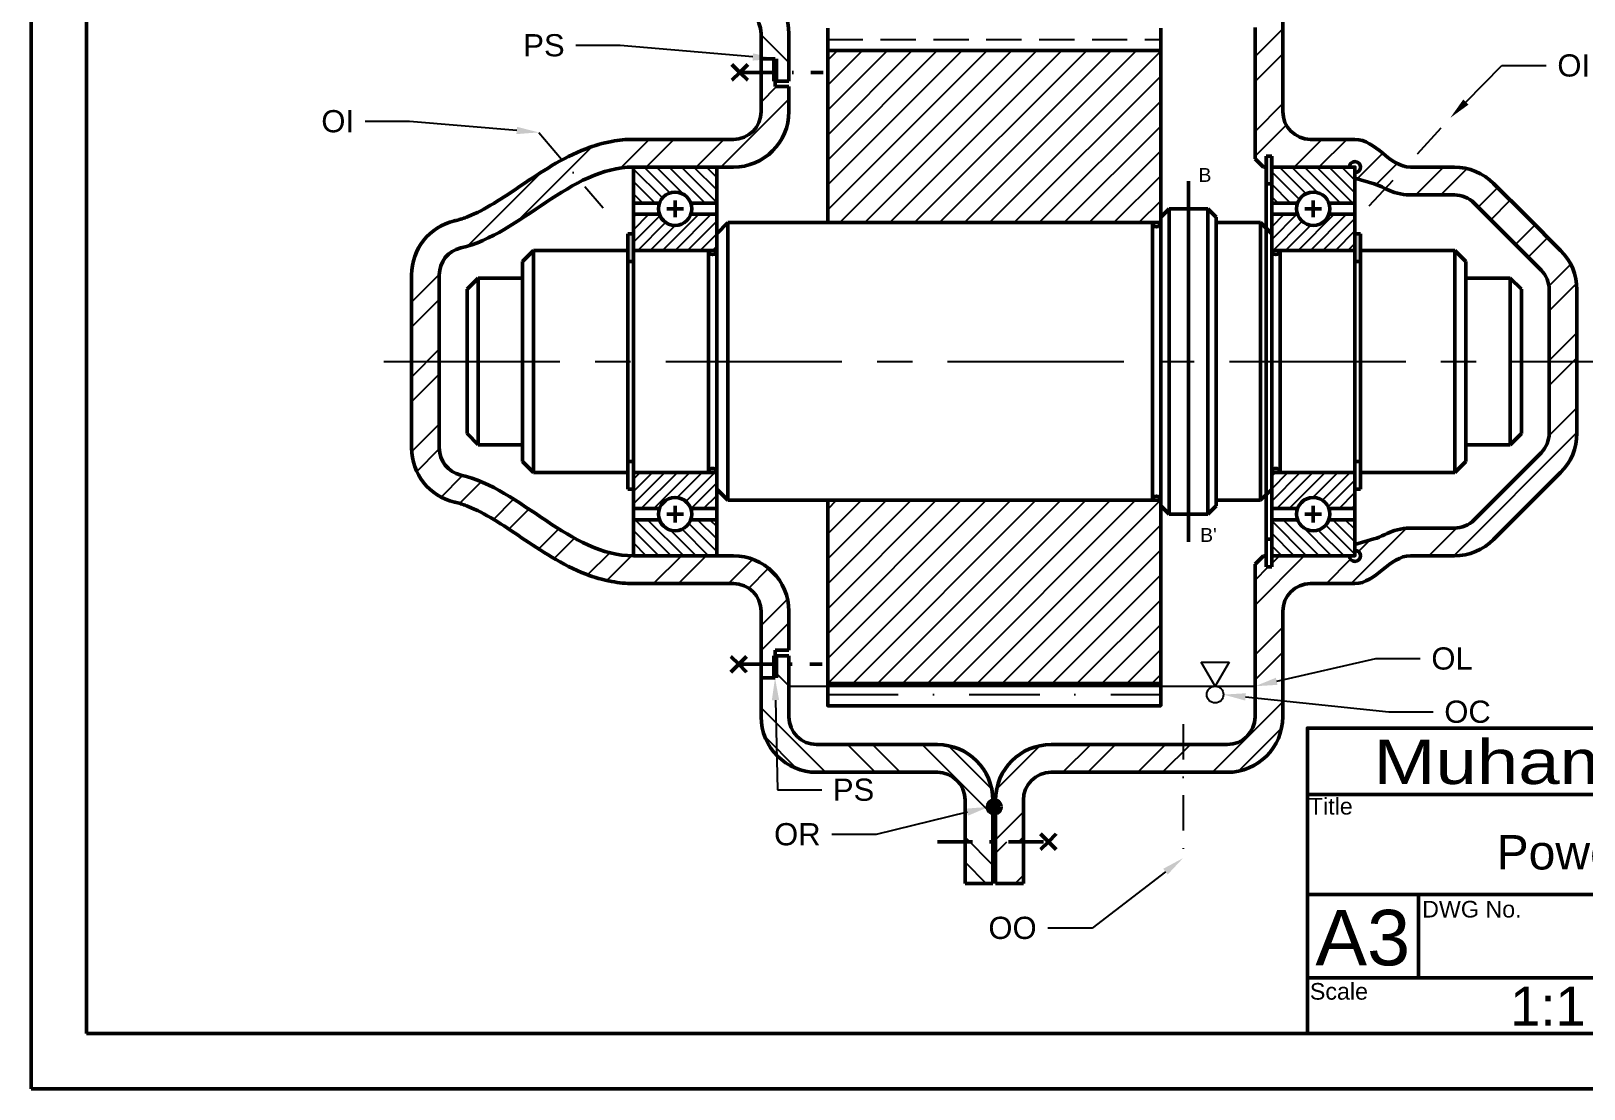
# Model space of a CAD drawing. Header units: millimetres. Extents: x 0 to 420, y 0 to 297.
# Drawn here: x 0 to 279.8, y 0 to 190.5 of the extents above; entities that cross this region are included whole.
import ezdxf
from ezdxf import colors
from ezdxf.entities.mleader import LeaderData, LeaderLine
from ezdxf.math import Vec2, Vec3

# ---------------------------------------------------------------- set-up
doc = ezdxf.new("R2010")
doc.units = ezdxf.units.MM
for name, pattern in [('CENTER', [50.8, 31.75, -6.35, 6.35, -6.35]), ('DASHDOT', [25.4, 12.7, -6.35, 0, -6.35]), ('DASHDOT2', [12.7, 6.35, -3.175, 0, -3.175]), ('HIDDEN', [9.525, 6.35, -3.175])]:
    doc.linetypes.add(name, pattern=pattern)
for name, color, linetype, lineweight in [('Center', 50, 'CENTER', 25), ('Hatch', 252, 'Continuous', 25), ('Hidden', 174, 'HIDDEN', 25), ('Hidden DotDash', 174, 'DASHDOT', 25), ('Housing', 244, 'Continuous', 50), ('Lubrication', 52, 'Continuous', 25), ('Outline', 7, 'Continuous', 50), ('Seals', 251, 'Continuous', 100)]:
    doc.layers.add(name, color=color, linetype=linetype, lineweight=lineweight)
doc.styles.get("Standard").update_dxf_attribs({"font": 'arial.ttf'})

msp = doc.modelspace()

# ---------------------------------------------------------------- hatches: boundary and pattern name
at = {"layer": 'Hatch'}
h = msp.add_hatch(dxfattribs=at)
h.set_pattern_fill('ANSI32', color=256, angle=90)
h.set_pattern_definition([(135, (47.798, -0.304), (-6.7352, -6.7352), []), (135, (47.798, 4.187), (-6.7352, -6.7352), [])])
h.paths.add_polyline_path([(136.562, 253.024, -0.4142136), (141.562, 258.024), (163.312, 258.024, 0.4142136), (173.312, 268.024), (173.312, 273.724), (168.312, 273.724), (168.312, 271.524), (168.312, 268.024, -0.4142136), (163.312, 263.024), (141.562, 263.024, 0.4142136), (131.562, 253.024), (131.562, 250.024, -0.4142136), (126.562, 245.024), (106.562, 245.024, 0.0837943), (103.187, 240.024), (126.562, 240.024, 0.4142136), (136.562, 250.024)])
h.paths.add_polyline_path([(173.312, 283.024), (168.312, 283.024), (168.312, 277.324), (173.312, 277.324)])
h.paths.add_polyline_path([(126.562, 200.024), (109.938, 200.024, -0.0837943), (106.562, 195.024), (126.562, 195.024, -0.4142136), (131.562, 190.024), (131.562, 185.524), (134.062, 185.524), (134.062, 183.077), (136.562, 183.077), (136.562, 190.024, 0.4142136)])
h.paths.add_polyline_path([(136.562, 67.024), (136.562, 76.524), (134.062, 76.524), (134.062, 74.024), (131.562, 74.024), (131.562, 67.024, 0.4142136), (141.562, 57.024), (163.312, 57.024, -0.4142136), (168.312, 52.024), (168.312, 44.524), (173.312, 44.524), (173.312, 52.024, 0.4142136), (163.312, 62.024), (141.562, 62.024, -0.4142136)])
h.paths.add_polyline_path([(173.312, 44.524), (168.312, 44.524), (168.312, 37.024), (173.312, 37.024)])
h = msp.add_hatch(dxfattribs=at)
h.set_pattern_fill('ANSI32', color=256)
h.set_pattern_definition([(45, (47.798, -0.304), (-6.7352, 6.7352), []), (45, (52.289, -0.304), (-6.7352, 6.7352), [])])
edge = h.paths.add_edge_path()
edge.add_line((73.562, 131.024), (68.562, 131.024))
edge.add_line((68.562, 131.024), (68.562, 115.441))
edge.add_arc((78.562, 115.441), 10, 180, 256.98656)
edge.add_spline(control_points=[(76.311, 105.698), (76.414, 105.674), (76.518, 105.649), (77.318, 105.446), (78.029, 105.21), (80.232, 104.334), (81.779, 103.518), (84.999, 101.577), (86.669, 100.453), (90.147, 98.115), (91.954, 96.9), (95.785, 94.618), (97.812, 93.548), (101.475, 92.141), (103.019, 91.68), (105.906, 91.154), (107.217, 91.024), (108.562, 91.024)], knot_values=[3.9669637, 3.9669637, 3.9669637, 3.9669637, 4.4074943, 4.4074943, 7.3458238, 7.3458238, 13.2696276, 13.2696276, 19.1934314, 19.1934314, 25.1172353, 25.1172353, 31.0410391, 31.0410391, 34.9987388, 34.9987388, 38.0788655, 38.0788655, 38.0788655, 38.0788655], degree=3, periodic=0)
edge.add_line((108.562, 91.024), (126.562, 91.024))
edge.add_arc((126.562, 86.024), 5, 0, 90, ccw=False)
edge.add_line((131.562, 86.024), (131.562, 76.524))
edge.add_line((131.562, 76.524), (134.062, 76.524))
edge.add_line((134.062, 76.524), (134.062, 79.024))
edge.add_line((134.062, 79.024), (136.562, 79.024))
edge.add_line((136.562, 79.024), (136.562, 86.024))
edge.add_arc((126.562, 86.024), 10, 0, 90)
edge.add_line((126.562, 96.024), (108.562, 96.024))
edge.add_spline(control_points=[(108.562, 96.024), (97.192, 96.024), (88.292, 108.061), (77.437, 110.57)], knot_values=[3.9676247, 3.9676247, 3.9676247, 3.9676247, 38.0788655, 38.0788655, 38.0788655, 38.0788655], degree=3, periodic=0)
edge.add_arc((78.562, 115.441), 5, 180, 256.98904, ccw=False)
edge.add_line((73.562, 115.441), (73.562, 131.024))
edge = h.paths.add_edge_path()
edge.add_arc((78.562, 146.607), 5, 103.01096, 180, ccw=False)
edge.add_spline(control_points=[(77.437, 151.479), (88.292, 153.987), (97.192, 166.024), (108.562, 166.024)], knot_values=[3.9676247, 3.9676247, 3.9676247, 3.9676247, 38.0788655, 38.0788655, 38.0788655, 38.0788655], degree=3, periodic=0)
edge.add_line((108.562, 166.024), (123.562, 166.024))
edge.add_line((123.562, 166.024), (126.562, 166.024))
edge.add_arc((126.562, 176.024), 10, 270, 360)
edge.add_line((136.562, 176.024), (136.562, 180.524))
edge.add_line((136.562, 180.524), (134.062, 180.524))
edge.add_line((134.062, 180.524), (134.062, 183.077))
edge.add_line((134.062, 183.077), (131.562, 183.077))
edge.add_line((131.562, 183.077), (131.562, 176.024))
edge.add_arc((126.562, 176.024), 5, -90, 0, ccw=False)
edge.add_line((126.562, 171.024), (123.562, 171.024))
edge.add_line((123.562, 171.024), (108.562, 171.024))
edge.add_spline(control_points=[(108.562, 171.024), (107.217, 171.024), (105.906, 170.895), (103.019, 170.369), (101.475, 169.908), (97.812, 168.5), (95.785, 167.43), (91.954, 165.149), (90.147, 163.934), (86.669, 161.596), (84.999, 160.472), (81.779, 158.53), (80.232, 157.715), (78.029, 156.838), (77.318, 156.603), (76.518, 156.4), (76.414, 156.374), (76.311, 156.351)], knot_values=[3.9669637, 3.9669637, 3.9669637, 3.9669637, 7.0470905, 7.0470905, 11.0047902, 11.0047902, 16.928594, 16.928594, 22.8523978, 22.8523978, 28.7762017, 28.7762017, 34.7000055, 34.7000055, 37.638335, 37.638335, 38.0788655, 38.0788655, 38.0788655, 38.0788655], degree=3, periodic=0)
edge.add_arc((78.562, 146.607), 10, 103.01344, 180)
edge.add_line((68.562, 146.607), (68.562, 131.024))
edge.add_line((68.562, 131.024), (73.562, 131.024))
edge.add_line((73.562, 131.024), (73.562, 146.607))
edge = h.paths.add_edge_path()
edge.add_arc((256.491, 156.024), 10, 45, 90)
edge.add_line((256.491, 166.024), (248.562, 166.024))
edge.add_spline(control_points=[(248.562, 166.024), (244.836, 166.024), (242.289, 171.024), (238.562, 171.024)], knot_values=[0, 0, 0, 0, 11.1803399, 11.1803399, 11.1803399, 11.1803399], degree=3, periodic=0)
edge.add_line((238.562, 171.024), (230.562, 171.024))
edge.add_arc((230.562, 176.024), 5, 180, 270, ccw=False)
edge.add_line((225.562, 176.024), (225.562, 220.024))
edge.add_line((225.562, 220.024), (220.562, 220.024))
edge.add_line((220.562, 220.024), (220.562, 191.157))
edge.add_line((220.562, 191.157), (220.562, 167.524))
edge.add_line((220.562, 167.524), (222.062, 166.024))
edge.add_line((222.062, 166.024), (222.562, 166.024))
edge.add_line((222.562, 166.024), (222.562, 168.024))
edge.add_line((222.562, 168.024), (223.562, 168.024))
edge.add_line((223.562, 168.024), (223.562, 166.024))
edge.add_line((223.562, 166.024), (237.562, 166.024))
edge.add_arc((238.562, 166.024), 1, -90, 180, ccw=False)
edge.add_line((238.562, 165.024), (238.562, 164.024))
edge.add_line((238.562, 164.024), (242.041, 162.992))
edge.add_arc((239.195, 153.405), 10, 62.21222, 73.46616, ccw=False)
edge.add_spline(control_points=[(243.857, 162.252), (244.014, 162.169), (244.176, 162.088), (244.908, 161.743), (245.535, 161.501), (246.922, 161.145), (247.682, 161.033), (248.503, 161.025), (248.533, 161.024), (248.562, 161.024)], knot_values=[8.6549409, 8.6549409, 8.6549409, 8.6549409, 8.9763663, 8.9763663, 10.0581056, 10.0581056, 11.1398449, 11.1398449, 11.1803399, 11.1803399, 11.1803399, 11.1803399], degree=3, periodic=0)
edge.add_line((248.562, 161.024), (256.491, 161.024))
edge.add_arc((256.491, 156.024), 5, 45, 90, ccw=False)
edge.add_line((260.027, 159.56), (272.098, 147.489))
edge.add_arc((268.562, 143.953), 5, 0, 45, ccw=False)
edge.add_line((273.562, 143.953), (273.562, 131.024))
edge.add_line((273.562, 131.024), (278.562, 131.024))
edge.add_line((278.562, 131.024), (278.562, 143.953))
edge.add_arc((268.562, 143.953), 10, 360, 405)
edge.add_line((275.633, 151.024), (269.598, 157.06))
edge.add_line((269.598, 157.06), (263.562, 163.095))
edge = h.paths.add_edge_path()
edge.add_line((263.562, 98.953), (275.633, 111.024))
edge.add_arc((268.562, 118.095), 10, 315, 360)
edge.add_line((278.562, 118.095), (278.562, 131.024))
edge.add_line((278.562, 131.024), (273.562, 131.024))
edge.add_line((273.562, 131.024), (273.562, 118.095))
edge.add_arc((268.562, 118.095), 5, -45, 0, ccw=False)
edge.add_line((272.098, 114.56), (260.027, 102.489))
edge.add_arc((256.491, 106.024), 5, 270, 315, ccw=False)
edge.add_line((256.491, 101.024), (248.562, 101.024))
edge.add_spline(control_points=[(248.562, 101.024), (248.533, 101.024), (248.503, 101.024), (247.682, 101.016), (246.922, 100.904), (245.535, 100.548), (244.908, 100.306), (244.187, 99.966), (244.035, 99.89), (243.887, 99.813)], knot_values=[8.675503, 8.675503, 8.675503, 8.675503, 8.715998, 8.715998, 9.7977372, 9.7977372, 10.8794765, 10.8794765, 11.1803399, 11.1803399, 11.1803399, 11.1803399], degree=3, periodic=0)
edge.add_arc((239.249, 108.672), 10, 285.92763, 297.63336, ccw=False)
edge.add_line((241.993, 99.056), (238.562, 98.077))
edge.add_line((238.562, 98.077), (238.562, 97.024))
edge.add_arc((238.562, 96.024), 1, -180, 90, ccw=False)
edge.add_line((237.562, 96.024), (223.562, 96.024))
edge.add_line((223.562, 96.024), (223.562, 94.024))
edge.add_line((223.562, 94.024), (222.562, 94.024))
edge.add_line((222.562, 94.024), (222.562, 96.024))
edge.add_line((222.562, 96.024), (222.062, 96.024))
edge.add_line((222.062, 96.024), (220.562, 94.524))
edge.add_line((220.562, 94.524), (220.562, 67.024))
edge.add_arc((215.562, 67.024), 5, -90, 0, ccw=False)
edge.add_line((215.562, 62.024), (183.812, 62.024))
edge.add_arc((183.812, 52.024), 10, 90, 180)
edge.add_line((173.812, 52.024), (173.812, 44.524))
edge.add_line((173.812, 44.524), (178.812, 44.524))
edge.add_line((178.812, 44.524), (178.812, 52.024))
edge.add_arc((183.812, 52.024), 5, 90, 180, ccw=False)
edge.add_line((183.812, 57.024), (215.562, 57.024))
edge.add_arc((215.562, 67.024), 10, 270, 360)
edge.add_line((225.562, 67.024), (225.562, 86.024))
edge.add_arc((230.562, 86.024), 5, 90, 180, ccw=False)
edge.add_line((230.562, 91.024), (238.562, 91.024))
edge.add_spline(control_points=[(238.562, 91.024), (242.289, 91.024), (244.836, 96.024), (248.562, 96.024)], knot_values=[0, 0, 0, 0, 11.1803399, 11.1803399, 11.1803399, 11.1803399], degree=3, periodic=0)
edge.add_line((248.562, 96.024), (256.491, 96.024))
edge.add_arc((256.491, 106.024), 10, 270, 315)
h.paths.add_polyline_path([(225.562, 253.024, 0.4142136), (215.562, 263.024), (183.812, 263.024, -0.4142136), (178.812, 268.024), (178.812, 273.724), (173.812, 273.724), (173.812, 268.024, 0.4142136), (183.812, 258.024), (215.562, 258.024, -0.4142136), (220.562, 253.024), (220.562, 220.024), (225.562, 220.024)])
h = msp.add_hatch(dxfattribs=at)
h.set_pattern_fill('ANSI31', color=256)
h.set_pattern_definition([(45, (47.7984, -0.3036), (-2.245064, 2.245064), [])])
h.paths.add_polyline_path([(143.562, 187.024), (143.562, 156.024), (203.562, 156.024), (203.562, 187.024)])
h.paths.add_polyline_path([(143.562, 106.024), (143.562, 73.024), (203.562, 73.024), (203.562, 106.024)])
h = msp.add_hatch(dxfattribs=at)
h.set_pattern_fill('ANSI31', color=256, scale=0.5, angle=90)
h.set_pattern_definition([(135, (47.7984, -0.3036), (-1.122532, -1.122532), [])])
h.paths.add_polyline_path([(123.562, 96.024), (123.562, 102.524), (118.891, 102.524, -0.7071068), (113.234, 102.524), (108.562, 102.524), (108.562, 96.024)])
h.paths.add_polyline_path([(238.562, 96.024), (238.562, 102.524), (233.891, 102.524, -0.7071068), (228.234, 102.524), (223.562, 102.524), (223.562, 96.024)])
h.paths.add_polyline_path([(223.562, 166.024), (223.562, 159.524), (228.234, 159.524, -0.7071068), (233.891, 159.524), (238.562, 159.524), (238.562, 166.024)])
h.paths.add_polyline_path([(108.562, 166.024), (108.562, 159.524), (113.234, 159.524, -0.7071068), (118.891, 159.524), (123.562, 159.524), (123.562, 166.024)])
h = msp.add_hatch(dxfattribs=at)
h.set_pattern_fill('ANSI31', color=256, scale=0.5)
h.set_pattern_definition([(45, (47.7984, -0.3036), (-1.122532, 1.122532), [])])
h.paths.add_polyline_path([(123.562, 151.024), (123.562, 157.524), (118.891, 157.524, -0.7071068), (113.234, 157.524), (108.562, 157.524), (108.562, 151.024)])
h.paths.add_polyline_path([(118.891, 104.524), (123.562, 104.524), (123.562, 111.024), (108.562, 111.024), (108.562, 104.524), (113.234, 104.524, -0.7071068)])
h.paths.add_polyline_path([(223.562, 111.024), (223.562, 104.524), (228.234, 104.524, -0.7071068), (233.891, 104.524), (238.562, 104.524), (238.562, 111.024)])
h.paths.add_polyline_path([(238.562, 151.024), (238.562, 157.524), (233.891, 157.524, -0.7071068), (228.234, 157.524), (223.562, 157.524), (223.562, 151.024)])
h = msp.add_hatch(dxfattribs=at)
h.set_pattern_fill('ANSI32', color=256)
h.set_pattern_definition([(45, (23.538, 4.459), (-6.7352, 6.7352), []), (45, (28.028, 4.459), (-6.7352, 6.7352), [])])
h.paths.add_polyline_path([(178.812, 44.524), (173.812, 44.524), (173.812, 37.024), (178.812, 37.024)])
at = {"layer": 'Outline'}
h = msp.add_hatch(color=256, dxfattribs=at)
h.dxf.hatch_style = 1
h.paths.add_polyline_path([(222.562, 163.024), (223.562, 163.024), (223.562, 166.024), (223.562, 168.024), (222.562, 168.024)])
h = msp.add_hatch(color=256, dxfattribs=at)
h.dxf.hatch_style = 1
h.paths.add_polyline_path([(107.562, 149.024), (108.562, 149.024), (108.562, 151.024), (108.562, 154.024), (107.562, 154.024)])
h = msp.add_hatch(color=256, dxfattribs=at)
h.dxf.hatch_style = 1
h.paths.add_polyline_path([(239.562, 154.024), (238.562, 154.024), (238.562, 151.024), (238.562, 149.024), (239.562, 149.024)])
at = {"layer": 'Seals'}
h = msp.add_hatch(color=256, dxfattribs=at)
h.dxf.hatch_style = 1
h.paths.add_polyline_path([(174.569, 50.796, 1), (172.569, 50.796, 1)])

# ---------------------------------------------------------------- linework, layer by layer
at = {"layer": 'Center'}
msp.add_line((63.562, 131.024), (283.562, 131.024), dxfattribs=at)
at = {"layer": 'Hidden'}
msp.add_line((143.562, 189.024), (203.562, 189.024), dxfattribs=at)
at = {"layer": 'Hidden DotDash'}
msp.add_line((143.562, 71.024), (203.562, 71.024), dxfattribs=at)
at = {"layer": 'Housing'}
for p, q in [((225.562, 253.024), (225.562, 176.024)), ((220.562, 167.524), (220.562, 191.157)), ((131.562, 176.024), (131.562, 190.024)), ((136.562, 181.524), (136.562, 190.024)), ((131.562, 185.524), (134.062, 185.524)), ((134.062, 185.524), (134.062, 180.524)), ((134.062, 181.524), (136.562, 181.524)), ((134.062, 180.524), (136.562, 180.524)), ((136.562, 176.024), (136.562, 180.524)), ((131.562, 176.024), (131.562, 178.024)), ((123.562, 171.024), (108.562, 171.024)), ((123.562, 171.024), (126.562, 171.024)), ((230.562, 171.024), (238.562, 171.024)), ((123.562, 166.024), (108.562, 166.024)), ((123.562, 166.024), (126.562, 166.024)), ((222.062, 166.024), (220.562, 167.524)), ((222.562, 166.024), (222.062, 166.024)), ((248.562, 166.024), (256.491, 166.024)), ((238.562, 164.024), (242.041, 162.992)), ((269.598, 157.06), (263.562, 163.095)), ((248.562, 161.024), (256.491, 161.024)), ((260.027, 159.56), (272.098, 147.489)), ((269.598, 157.06), (275.633, 151.024)), ((68.562, 131.024), (68.562, 146.607)), ((73.562, 131.024), (73.562, 146.607)), ((273.562, 118.095), (273.562, 143.953)), ((278.562, 118.095), (278.562, 143.953)), ((68.562, 131.024), (68.562, 115.441)), ((73.562, 131.024), (73.562, 115.441)), ((260.027, 102.489), (272.098, 114.56)), ((263.562, 98.953), (275.633, 111.024)), ((248.562, 101.024), (256.491, 101.024)), ((238.562, 98.077), (241.993, 99.056)), ((108.562, 96.024), (126.562, 96.024)), ((220.562, 94.524), (222.062, 96.024)), ((222.562, 96.024), (222.062, 96.024)), ((248.562, 96.024), (256.491, 96.024)), ((220.562, 94.524), (220.562, 67.024)), ((108.562, 91.024), (126.562, 91.024)), ((230.562, 91.024), (238.562, 91.024)), ((131.562, 86.024), (131.562, 67.024)), ((136.562, 86.024), (136.562, 79.024)), ((225.562, 67.024), (225.562, 86.024)), ((134.062, 74.024), (134.062, 79.024)), ((134.062, 79.024), (136.562, 79.024)), ((136.562, 78.024), (134.062, 78.024)), ((136.562, 78.024), (136.562, 67.024)), ((131.562, 74.024), (134.062, 74.024)), ((163.312, 62.024), (141.562, 62.024)), ((183.812, 62.024), (215.562, 62.024)), ((163.312, 57.024), (141.562, 57.024)), ((183.812, 57.024), (215.562, 57.024)), ((168.312, 52.024), (168.312, 37.024)), ((173.312, 52.024), (173.312, 37.024)), ((173.812, 52.024), (173.812, 37.024)), ((178.812, 37.024), (178.812, 52.024)), ((168.312, 37.024), (173.312, 37.024)), ((173.812, 37.024), (178.812, 37.024))]:
    msp.add_line(p, q, dxfattribs=at)
for centre, radius, start, end in [((126.562, 190.024), 10, 0, 90), ((126.562, 190.024), 5, 0, 90), ((126.562, 176.024), 5, 270, 0), ((126.562, 176.024), 10, 270, 0), ((230.562, 176.024), 5, 180, 270), ((238.562, 166.024), 1, 270, 180), ((256.491, 156.024), 10, 45, 90), ((239.195, 153.405), 10, 62.21222, 73.46616), ((256.491, 156.024), 5, 45, 90), ((78.562, 146.607), 10, 103.01344, 180), ((78.562, 146.607), 5, 103.01096, 180), ((268.562, 143.953), 10, 0, 45), ((268.562, 143.953), 5, 0, 45), ((268.562, 118.095), 5, 315, 0), ((268.562, 118.095), 10, 315, 0), ((78.562, 115.441), 10, 180, 256.98656), ((78.562, 115.441), 5, 180, 256.98904), ((256.491, 106.024), 5, 270, 315), ((239.249, 108.672), 10, 285.92763, 297.63336), ((256.491, 106.024), 10, 270, 315), ((126.562, 86.024), 10, 0, 90), ((238.562, 96.024), 1, 180, 90), ((126.562, 86.024), 5, 0, 90), ((230.562, 86.024), 5, 90, 180), ((141.562, 67.024), 10, 180, 270), ((141.562, 67.024), 5, 180, 270), ((215.562, 67.024), 5, 270, 0), ((215.562, 67.024), 10, 270, 0), ((163.312, 52.024), 10, 0, 90), ((183.812, 52.024), 10, 90, 180), ((163.312, 52.024), 5, 0, 90), ((183.812, 52.024), 5, 90, 180)]:
    msp.add_arc(centre, radius, start, end, dxfattribs=at)
for points, knots in [([(76.311, 156.351), (76.414, 156.374), (76.518, 156.4), (77.318, 156.603), (78.029, 156.838), (80.232, 157.715), (81.779, 158.53), (84.999, 160.472), (86.669, 161.596), (90.147, 163.934), (91.954, 165.149), (95.785, 167.43), (97.812, 168.5), (101.475, 169.908), (103.019, 170.369), (105.906, 170.895), (107.217, 171.024), (108.562, 171.024)], [3.9669637, 3.9669637, 3.9669637, 3.9669637, 4.4074943, 4.4074943, 7.3458238, 7.3458238, 13.2696276, 13.2696276, 19.1934314, 19.1934314, 25.1172353, 25.1172353, 31.0410391, 31.0410391, 34.9987388, 34.9987388, 38.0788655, 38.0788655, 38.0788655, 38.0788655]), ([(243.857, 162.252), (244.014, 162.169), (244.176, 162.088), (244.908, 161.743), (245.535, 161.501), (246.922, 161.145), (247.682, 161.033), (248.503, 161.025), (248.533, 161.024), (248.562, 161.024)], [8.6549409, 8.6549409, 8.6549409, 8.6549409, 8.9763663, 8.9763663, 10.0581056, 10.0581056, 11.1398449, 11.1398449, 11.1803399, 11.1803399, 11.1803399, 11.1803399]), ([(76.311, 105.698), (76.414, 105.674), (76.518, 105.649), (77.318, 105.446), (78.029, 105.21), (80.232, 104.334), (81.779, 103.518), (84.999, 101.577), (86.669, 100.453), (90.147, 98.115), (91.954, 96.9), (95.785, 94.618), (97.812, 93.548), (101.475, 92.141), (103.019, 91.68), (105.906, 91.154), (107.217, 91.024), (108.562, 91.024)], [3.9669637, 3.9669637, 3.9669637, 3.9669637, 4.4074943, 4.4074943, 7.3458238, 7.3458238, 13.2696276, 13.2696276, 19.1934314, 19.1934314, 25.1172353, 25.1172353, 31.0410391, 31.0410391, 34.9987388, 34.9987388, 38.0788655, 38.0788655, 38.0788655, 38.0788655]), ([(243.887, 99.813), (244.035, 99.89), (244.187, 99.966), (244.908, 100.306), (245.535, 100.548), (246.922, 100.904), (247.682, 101.016), (248.503, 101.024), (248.533, 101.024), (248.562, 101.024)], [8.675503, 8.675503, 8.675503, 8.675503, 8.9763663, 8.9763663, 10.0581056, 10.0581056, 11.1398449, 11.1398449, 11.1803399, 11.1803399, 11.1803399, 11.1803399])]:
    msp.add_open_spline(points, degree=3, knots=knots, dxfattribs=at)
for points in [[(238.562, 171.024), (242.289, 171.024), (244.836, 166.024), (248.562, 166.024)], [(77.437, 151.479), (88.292, 153.987), (97.192, 166.024), (108.562, 166.024)], [(77.437, 110.57), (88.292, 108.061), (97.192, 96.024), (108.562, 96.024)], [(238.562, 91.024), (242.289, 91.024), (244.836, 96.024), (248.562, 96.024)], [(0, 0), (0.333, 0), (0.667, 0), (1, 0)]]:
    msp.add_open_spline(points, degree=3, dxfattribs=at)
at = {"layer": 'Lubrication', "linetype": 'DASHDOT2'}
for p, q in [((241.146, 159.024), (255.74, 174.892)), ((91.5, 172.284), (103.077, 158.678)), ((207.587, 65.692), (207.587, 41.568))]:
    msp.add_line(p, q, dxfattribs=at)
at = {"layer": 'Lubrication'}
for p, q in [((213.371, 72.524), (210.871, 76.855)), ((210.871, 76.855), (215.871, 76.855)), ((215.871, 76.855), (213.371, 72.524)), ((136.562, 72.524), (220.562, 72.524))]:
    msp.add_line(p, q, dxfattribs=at)
msp.add_circle((213.371, 71.024), 1.5, dxfattribs=at)
at = {"layer": 'Outline'}
for p, q in [((143.562, 187.024), (203.562, 187.024)), ((223.562, 168.024), (222.562, 168.024)), ((222.562, 168.024), (222.562, 163.024)), ((223.562, 166.024), (223.562, 168.024)), ((108.562, 166.024), (123.562, 166.024)), ((208.562, 163.524), (208.562, 98.524)), ((222.562, 163.024), (223.562, 163.024)), ((222.562, 163.024), (222.562, 99.024)), ((108.562, 159.524), (113.234, 159.524)), ((116.062, 160.024), (116.062, 157.024)), ((118.891, 159.524), (123.562, 159.524)), ((223.562, 159.524), (228.234, 159.524)), ((231.062, 160.024), (231.062, 157.024)), ((233.891, 159.524), (238.562, 159.524)), ((108.562, 157.524), (113.234, 157.524)), ((114.562, 158.524), (117.562, 158.524)), ((118.891, 157.524), (123.562, 157.524)), ((203.562, 157.024), (205.062, 158.524)), ((203.562, 156.024), (203.562, 157.024)), ((205.062, 158.524), (212.062, 158.524)), ((205.062, 158.524), (205.062, 103.524)), ((212.062, 158.524), (213.562, 157.024)), ((212.062, 103.524), (212.062, 158.524)), ((213.562, 105.024), (213.562, 157.024)), ((223.562, 157.524), (228.234, 157.524)), ((229.562, 158.524), (232.562, 158.524)), ((233.891, 157.524), (238.562, 157.524)), ((108.562, 154.024), (107.562, 154.024)), ((107.562, 154.024), (107.562, 149.024)), ((123.562, 154.024), (125.562, 156.024)), ((123.562, 151.024), (123.562, 154.024)), ((125.562, 156.024), (202.062, 156.024)), ((125.562, 156.024), (125.562, 106.024)), ((202.062, 156.024), (202.062, 106.024)), ((203.562, 156.024), (203.562, 106.024)), ((213.562, 156.024), (221.562, 156.024)), ((221.562, 156.024), (223.562, 154.024)), ((221.562, 156.024), (221.562, 106.024)), ((223.562, 154.024), (223.562, 108.024)), ((238.562, 154.024), (239.562, 154.024)), ((239.562, 154.024), (239.562, 108.024)), ((88.562, 149.024), (90.562, 151.024)), ((88.562, 146.024), (88.562, 149.024)), ((90.562, 151.024), (107.562, 151.024)), ((90.562, 151.024), (90.562, 111.024)), ((107.562, 149.024), (108.562, 149.024)), ((107.562, 149.024), (107.562, 113.024)), ((108.562, 149.024), (108.562, 151.024)), ((108.562, 151.024), (122.062, 151.024)), ((108.562, 149.024), (108.562, 113.024)), ((122.062, 151.024), (122.062, 111.024)), ((123.562, 151.024), (123.562, 111.024)), ((225.062, 151.024), (238.562, 151.024)), ((225.062, 151.024), (225.062, 111.024)), ((238.562, 108.024), (238.562, 151.024)), ((238.562, 149.024), (239.562, 149.024)), ((239.562, 151.024), (256.562, 151.024)), ((256.562, 151.024), (258.562, 149.024)), ((256.562, 151.024), (256.562, 111.024)), ((258.562, 149.024), (258.562, 113.024)), ((78.562, 144.024), (80.562, 146.024)), ((80.562, 146.024), (88.562, 146.024)), ((80.562, 146.024), (80.562, 116.024)), ((88.562, 146.024), (88.562, 116.024)), ((258.562, 146.024), (266.562, 146.024)), ((268.562, 144.024), (266.562, 146.024)), ((266.562, 146.024), (266.562, 116.024)), ((78.562, 131.024), (78.562, 144.024)), ((268.562, 144.024), (268.562, 118.024)), ((78.562, 118.024), (78.562, 131.024)), ((78.562, 118.024), (80.562, 116.024)), ((266.562, 116.024), (268.562, 118.024)), ((88.562, 116.024), (80.562, 116.024)), ((88.562, 113.024), (88.562, 116.024)), ((266.562, 116.024), (258.562, 116.024)), ((88.562, 113.024), (90.562, 111.024)), ((107.562, 108.024), (107.562, 113.024)), ((107.562, 113.024), (108.562, 113.024)), ((108.562, 113.024), (108.562, 111.024)), ((238.562, 113.024), (239.562, 113.024)), ((258.562, 113.024), (256.562, 111.024)), ((107.562, 111.024), (90.562, 111.024)), ((122.062, 111.024), (108.562, 111.024)), ((123.562, 108.024), (123.562, 111.024)), ((238.562, 111.024), (225.062, 111.024)), ((256.562, 111.024), (239.562, 111.024)), ((108.562, 108.024), (107.562, 108.024)), ((123.562, 108.024), (125.562, 106.024)), ((221.562, 106.024), (223.562, 108.024)), ((239.562, 108.024), (238.562, 108.024)), ((113.234, 104.524), (108.562, 104.524)), ((116.062, 102.024), (116.062, 105.024)), ((123.562, 104.524), (118.891, 104.524)), ((202.062, 106.024), (125.562, 106.024)), ((203.562, 106.024), (203.562, 105.024)), ((203.562, 105.024), (205.062, 103.524)), ((213.562, 105.024), (212.062, 103.524)), ((221.562, 106.024), (213.562, 106.024)), ((228.234, 104.524), (223.562, 104.524)), ((231.062, 102.024), (231.062, 105.024)), ((238.562, 104.524), (233.891, 104.524)), ((113.234, 102.524), (108.562, 102.524)), ((117.562, 103.524), (114.562, 103.524)), ((123.562, 102.524), (118.891, 102.524)), ((205.062, 103.524), (212.062, 103.524)), ((228.234, 102.524), (223.562, 102.524)), ((232.562, 103.524), (229.562, 103.524)), ((238.562, 102.524), (233.891, 102.524)), ((222.562, 94.024), (222.562, 99.024)), ((222.562, 99.024), (223.562, 99.024)), ((108.562, 96.024), (123.562, 96.024)), ((223.562, 96.024), (223.562, 94.024)), ((223.562, 94.024), (222.562, 94.024)), ((143.562, 73.024), (203.562, 73.024)), ((230, 53), (410, 53)), ((230, 35), (410, 35)), ((250, 35), (250, 20)), ((230, 20), (410, 20))]:
    msp.add_line(p, q, dxfattribs=at)
at = {"layer": 'Outline', "linetype": 'CENTER'}
for p, q in [((127.719, 183.077), (126.305, 184.492)), ((127.719, 183.077), (126.305, 181.663)), ((127.719, 183.077), (129.134, 184.492)), ((127.719, 183.077), (129.134, 181.663)), ((127.53, 76.486), (126.116, 77.9)), ((127.53, 76.486), (126.116, 75.071)), ((127.53, 76.486), (128.945, 77.9)), ((127.53, 76.486), (128.945, 75.071)), ((183.339, 44.511), (181.924, 45.925)), ((183.339, 44.511), (184.753, 45.925)), ((183.339, 44.511), (181.924, 43.097)), ((183.339, 44.511), (184.753, 43.097))]:
    msp.add_line(p, q, dxfattribs=at)
at = {"layer": 'Outline', "linetype": 'DASHDOT2'}
for p, q in [((127.719, 183.077), (142.719, 183.077)), ((127.53, 76.486), (142.53, 76.486)), ((163.312, 44.524), (183.312, 44.524))]:
    msp.add_line(p, q, dxfattribs=at)
at = {"layer": 'Outline'}
for points in [[(0, 0), (420, 0), (420, 297), (0, 297)], [(10, 10), (410, 10), (410, 287), (10, 287)], [(123.562, 151.024), (108.562, 151.024), (108.562, 166.024), (123.562, 166.024)], [(238.562, 151.024), (223.562, 151.024), (223.562, 166.024), (238.562, 166.024)], [(108.562, 111.024), (123.562, 111.024), (123.562, 96.024), (108.562, 96.024)], [(223.562, 111.024), (238.562, 111.024), (238.562, 96.024), (223.562, 96.024)], [(203.562, 106.024), (143.562, 106.024), (143.562, 69.024), (203.562, 69.024)], [(230, 10), (410, 10), (410, 65), (230, 65)]]:
    msp.add_lwpolyline(points, close=True, dxfattribs=at)
msp.add_lwpolyline([(203.562, 191.024), (203.562, 156.024), (143.562, 156.024), (143.562, 191.024)], dxfattribs=at)
for centre in [(116.062, 158.524), (231.062, 158.524), (116.062, 103.524), (231.062, 103.524)]:
    msp.add_circle(centre, 3, dxfattribs=at)
for centre, start, end in [((202.812, 156.024), 180, 0), ((122.812, 151.024), 180, 0), ((224.312, 151.024), 180, 0), ((122.812, 111.024), 0, 180), ((224.312, 111.024), 0, 180), ((202.812, 106.024), 0, 180)]:
    msp.add_arc(centre, 0.75, start, end, dxfattribs=at)
at = {"layer": 'Seals'}
for p, q in [((134.062, 185.524), (134.062, 181.524)), ((134.062, 78.024), (134.062, 74.024))]:
    msp.add_line(p, q, dxfattribs=at)
msp.add_circle((173.569, 50.796), 1, dxfattribs=at)

# ---------------------------------------------------------------- texts
at = {"layer": 'Outline', "width": 1.2}
msp.add_text('Muhammad Hassan Umar', height=8, dxfattribs=at).set_placement((241.91, 54.915))
at = {"layer": 'Outline', "lineweight": 200}
for s, p in [('Title', (230.255, 49.414)), ('DWG No.', (250.67, 30.875)), ('Scale', (230.44, 16.075))]:
    msp.add_text(s, height=3, dxfattribs=at).set_placement(p)
at = {"layer": 'Outline'}
for s, height, p in [('Power Transmission Shaft Assembly', 6.2, (264.089, 39.524)), ('A3', 10, (231.432, 22.252)), ('1:1', 7, (266.548, 11.422))]:
    msp.add_text(s, height=height, dxfattribs=at).set_placement(p)
at = {"layer": 'Outline', "char_height": 2.5, "attachment_point": 1}
for s, insert in [('B', (210.367, 165.866)), ("B'", (210.672, 101.024))]:
    msp.add_mtext_dynamic_manual_height_columns(s, width=4.27377, gutter_width=12.5, heights=[0], dxfattribs=dict(at, insert=insert))

# ---------------------------------------------------------------- leaders
at = {"layer": 'Outline'}
ml = msp.add_multileader_mtext('Standard', dxfattribs=at)
ml.set_content('PS', color=256)
ml.set_leader_properties()
ml.build(insert=Vec2(0, 0))
ctx = ml.context
ctx.base_point, ctx.plane_origin = Vec3(87.423, 187.94), Vec3(134.062, 185.524)
ctx.text_align_type = 2
notes = []
notes.append((ctx, [(0, (1, 1, 0), (106.154, 187.94), (-1, 0), 8, [(0, [(134.062, 185.524)], 0, [])])]))
ctx.mtext.insert, ctx.mtext.alignment, ctx.mtext.flow_direction = Vec3(96.154, 189.974), 3, 5
ml = msp.add_multileader_mtext('Standard', dxfattribs=at)
ml.set_content('OI', color=256)
ml.set_leader_properties()
ml.build(insert=Vec2(0, 0))
ctx = ml.context
ctx.base_point, ctx.plane_origin = Vec3(273.04, 184.305), Vec3(255.74, 174.892)
notes.append((ctx, [(0, (1, 1, 0), (265.04, 184.305), (1, 0), 8, [(0, [(255.74, 174.892)], 0, [])])]))
ctx.mtext.insert, ctx.mtext.flow_direction = Vec3(275.04, 186.339), 5
ml = msp.add_multileader_mtext('Standard', dxfattribs=at)
ml.set_content('OI', color=256)
ml.set_leader_properties()
ml.build(insert=Vec2(0, 0))
ctx = ml.context
ctx.base_point, ctx.plane_origin = Vec3(51.076, 174.261), Vec3(91.5, 172.284)
ctx.text_align_type = 2
notes.append((ctx, [(0, (1, 1, 0), (68.203, 174.261), (-1, 0), 8, [(0, [(91.5, 172.284)], 0, [])])]))
ctx.mtext.insert, ctx.mtext.alignment, ctx.mtext.flow_direction = Vec3(58.203, 176.295), 3, 5
ml = msp.add_multileader_mtext('Standard', dxfattribs=at)
ml.set_content('OL', color=256)
ml.set_leader_properties()
ml.build(insert=Vec2(0, 0))
ctx = ml.context
ctx.base_point, ctx.plane_origin = Vec3(250.337, 77.496), Vec3(220.562, 72.524)
notes.append((ctx, [(0, (1, 1, 0), (242.337, 77.496), (1, 0), 8, [(0, [(220.562, 72.524)], 0, [])])]))
ctx.mtext.insert, ctx.mtext.flow_direction = Vec3(252.337, 79.53), 5
ml = msp.add_multileader_mtext('Standard', dxfattribs=at)
ml.set_content('PS', color=256)
ml.set_leader_properties()
ml.build(insert=Vec2(0, 0))
ctx = ml.context
ctx.base_point, ctx.plane_origin = Vec3(142.491, 53.86), Vec3(134.062, 74.024)
notes.append((ctx, [(0, (1, 1, 0), (134.491, 53.86), (1, 0), 8, [(0, [(134.062, 74.024)], 0, [])])]))
ctx.mtext.insert, ctx.mtext.flow_direction = Vec3(144.491, 55.894), 5
ml = msp.add_multileader_mtext('Standard', dxfattribs=at)
ml.set_content('OC', color=256)
ml.set_leader_properties()
ml.build(insert=Vec2(0, 0))
ctx = ml.context
ctx.base_point, ctx.plane_origin = Vec3(252.667, 67.91), Vec3(214.871, 71.024)
notes.append((ctx, [(0, (1, 1, 0), (244.667, 67.91), (1, 0), 8, [(0, [(214.871, 71.024)], 0, [])])]))
ctx.mtext.insert, ctx.mtext.flow_direction = Vec3(254.667, 69.944), 5
ml = msp.add_multileader_mtext('Standard', dxfattribs=at)
ml.set_content('OR', color=256)
ml.set_leader_properties()
ml.build(insert=Vec2(0, 0))
ctx = ml.context
ctx.base_point, ctx.plane_origin = Vec3(132.232, 45.843), Vec3(174.569, 50.796)
ctx.text_align_type = 2
notes.append((ctx, [(0, (1, 1, 0), (152.273, 45.843), (-1, 0), 8, [(0, [(172.569, 50.796)], 0, [])])]))
ctx.mtext.insert, ctx.mtext.alignment, ctx.mtext.flow_direction = Vec3(142.273, 47.877), 3, 5
ml = msp.add_multileader_mtext('Standard', dxfattribs=at)
ml.set_content('OO', color=256)
ml.set_leader_properties()
ml.build(insert=Vec2(0, 0))
ctx = ml.context
ctx.base_point, ctx.plane_origin = Vec3(171.036, 28.976), Vec3(207.587, 41.568)
ctx.text_align_type = 2
notes.append((ctx, [(0, (1, 1, 0), (191.207, 28.976), (-1, 0), 8, [(0, [(207.587, 41.568)], 0, [])])]))
ctx.mtext.insert, ctx.mtext.alignment, ctx.mtext.flow_direction = Vec3(181.207, 31.01), 3, 5
for ctx, leaders in notes:
    for number, flags, end, landing, length, lines in leaders:
        leader = LeaderData()
        leader.index, (leader.has_last_leader_line, leader.has_dogleg_vector, leader.attachment_direction) = number, flags
        leader.last_leader_point, leader.dogleg_vector, leader.dogleg_length = Vec3(end), Vec3(landing), length
        for number, points, colour, breaks in lines:
            line = LeaderLine()
            line.index, line.vertices, line.color, line.breaks = number, Vec3.list(points), colors.encode_raw_color(colour), breaks
            leader.lines.append(line)
        ctx.leaders.append(leader)

doc.saveas('drawing.dxf')
